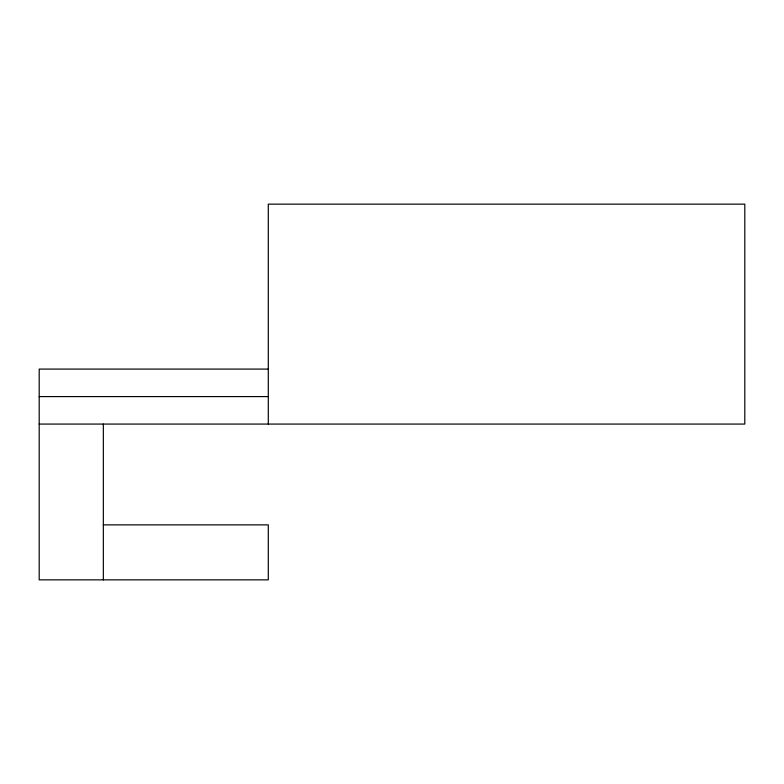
<?xml version="1.0" encoding="UTF-8"?>
<svg xmlns="http://www.w3.org/2000/svg" width="784" height="784" viewBox="0 0 784 784"><rect width="100%" height="100%" fill="white"/><g stroke="black" fill="none" stroke-linecap="round" stroke-linejoin="round"><path stroke-width="1.18" d="M268.295 369.088L39.2 369.088L39.2 579.856L268.295 579.856L268.295 524.868L103.341 524.868M39.2 396.586L268.295 396.586M39.2 424.075L744.8 424.075L744.8 204.144L268.295 204.144L268.295 424.075M103.341 424.075L103.341 579.856"/></g></svg>
